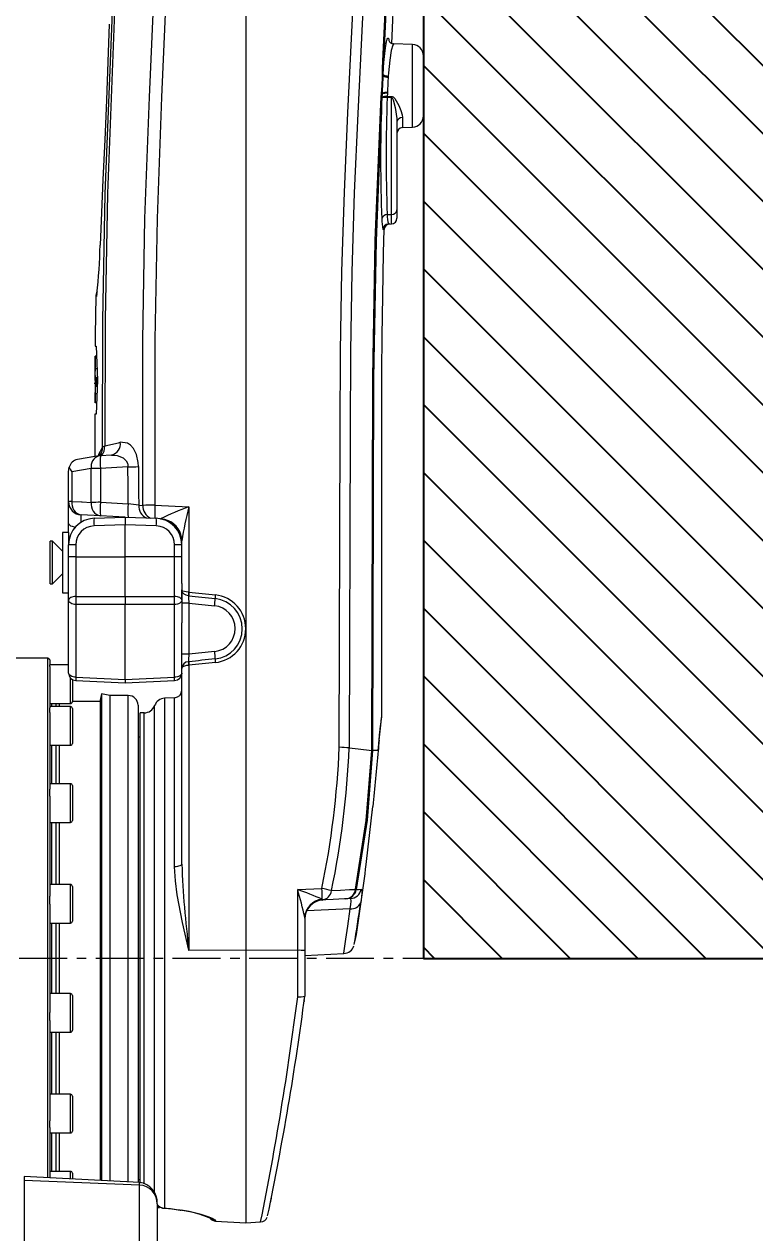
# Model space of a CAD drawing. Header units: millimetres. Extents: x -280 to 408, y 33 to 269.
# Drawn here: x 221.99 to 241.34, y 137.05 to 169.05 of the extents above; entities that cross this region are included whole.
import ezdxf

# ---------------------------------------------------------------- set-up
doc = ezdxf.new("R2010")
doc.units = ezdxf.units.MM
doc.linetypes.add('CENTERX2', pattern=[20.32, 12.7, -2.54, 2.54, -2.54])
doc.layers.add('FORMAT', color=7, linetype='Continuous')
doc.styles.add('SLDTEXTSTYLE0', font='TXT', dxfattribs={"width": 0.605})
doc.dimstyles.new('SLDDIMSTYLE1', dxfattribs={"dimtxt": 3.5, "dimasz": 3.5, "dimexe": 0, "dimexo": 0.0625, "dimgap": 0.875, "dimtad": 1, "dimtoh": 1, "dimlfac": 10, "dimrnd": 1e-09, "dimzin": 12, "dimdsep": 46, "dimtxsty": 'SLDTEXTSTYLE0', "dimsah": 1, "dimcen": 0.09, "dimadec": 0, "dimazin": 0, "dimtfac": 1, "dimtdec": 3, "dimtofl": 0, "dimtmove": 0, "dimatfit": 3, "dimfxl": 1, "dimfrac": 2, "dimtolj": 1, "dimtzin": 12, "dimarcsym": 0})

# ---------------------------------------------------------------- blocks, each defined once
blk = doc.blocks.new('*D16')
at = {"layer": 'FORMAT', "color": 7, "transparency": 16777216}
for p, q in [((249.964, 144.314), (249.964, 85.514)), ((214.964, 96.951), (214.964, 85.514)), ((214.964, 87.014), (249.964, 87.014))]:
    blk.add_line(p, q, dxfattribs=at)
for points in [[(214.964, 87.014), (218.464, 86.476), (218.464, 87.553)], [(249.964, 87.014), (246.464, 87.553), (246.464, 86.476)]]:
    blk.add_solid(points, dxfattribs=at)
at = {"layer": 'FORMAT', "color": 7, "transparency": 16777216, "insert": (228.454, 91.526), "char_height": 3.5, "attachment_point": 1, "style": 'SLDTEXTSTYLE0'}
blk.add_mtext('350', dxfattribs=at)

msp = doc.modelspace()

# ---------------------------------------------------------------- hatches: boundary and pattern name
at = {"layer": 'FORMAT'}
h = msp.add_hatch(dxfattribs=at)
h.set_pattern_fill('ANSI31', color=256, scale=0.4, angle=90, style=0)
h.paths.add_polyline_path([(249.964, 144.3144), (249.964, 203.3144), (232.564, 203.3144), (232.564, 144.3144)], flags=0)

# ---------------------------------------------------------------- linework, layer by layer
at = {"color": 7, "linetype": 'Continuous', "lineweight": 15}
for p, q in [((227.864, 198.5279), (227.864, 144.5279)), ((231.7624, 168.5263), (231.751, 168.53)), ((231.7723, 168.5279), (231.7588, 168.5284)), ((232.2745, 168.5104), (231.7723, 168.5279)), ((232.564, 168.2105), (232.564, 167.4144)), ((231.4772, 167.7071), (231.4805, 167.8826)), ((231.4772, 167.7071), (231.4928, 167.7129)), ((231.4775, 167.6754), (231.4772, 167.7071)), ((231.4928, 167.7129), (231.4913, 167.6794)), ((231.5018, 167.8789), (231.4928, 167.7129)), ((231.4775, 167.6754), (231.4913, 167.6794)), ((231.634, 167.676), (231.6316, 167.6456)), ((232.564, 167.4144), (232.564, 166.6182)), ((231.4358, 166.9435), (231.4445, 167.1085)), ((231.4445, 167.1085), (231.4447, 167.1127)), ((231.4447, 167.1127), (231.4536, 167.2112)), ((231.4536, 167.2112), (231.4559, 167.2333)), ((231.4536, 167.2112), (231.4684, 167.2007)), ((231.4559, 167.2333), (231.4696, 167.2247)), ((231.4638, 167.1035), (231.457, 166.9398)), ((231.4639, 167.1049), (231.4638, 167.1035)), ((231.4684, 167.2007), (231.4639, 167.1049)), ((231.4696, 167.2247), (231.4684, 167.2007)), ((231.6092, 167.2171), (231.6068, 167.1338)), ((231.6099, 167.2391), (231.6092, 167.2171)), ((231.7192, 164.0097), (231.7192, 167.1098)), ((231.864, 166.4592), (231.864, 164.1297)), ((232.0088, 166.3091), (232.2745, 166.3184)), ((231.606, 164.0066), (231.7192, 164.0097)), ((231.7192, 163.7593), (231.7192, 164.0097)), ((231.864, 164.1297), (231.864, 163.9092)), ((231.636, 163.7564), (231.7192, 163.7593)), ((223.8688, 160.5209), (223.8994, 160.5209)), ((223.8994, 160.5209), (223.9346, 159.6209)), ((223.8669, 160.2375), (223.866, 160.0047)), ((223.9098, 160.2557), (223.8673, 160.2557)), ((223.9229, 159.9198), (223.8685, 159.9198)), ((223.8808, 159.4586), (223.8812, 159.693)), ((223.8812, 159.693), (223.9012, 159.693)), ((223.9012, 159.693), (223.9008, 159.4586)), ((223.9318, 159.693), (223.9012, 159.693)), ((223.8644, 159.5277), (223.8641, 159.0209)), ((223.8643, 159.5277), (223.8643, 159.5458)), ((223.881, 159.6101), (223.8664, 159.6101)), ((223.9008, 159.4586), (223.8808, 159.4586)), ((223.9346, 159.6209), (223.8946, 158.7209)), ((223.9274, 159.4586), (223.9008, 159.4586)), ((223.8641, 159.2584), (223.8673, 159.2584)), ((223.8673, 159.2584), (223.8673, 159.0209)), ((223.9185, 159.2584), (223.8673, 159.2584)), ((223.908, 159.0209), (223.8673, 159.0209)), ((223.864, 158.7209), (223.864, 157.5997)), ((223.8946, 158.7209), (223.864, 158.7209)), ((224.0642, 157.8465), (224.0661, 157.8507)), ((223.9668, 157.6174), (223.3983, 157.5197)), ((223.864, 157.5997), (223.3983, 157.5197)), ((224.3038, 157.6392), (224.0058, 157.6219)), ((224.3133, 157.6409), (224.3042, 157.6399)), ((223.164, 156.4037), (223.164, 157.1946)), ((223.2539, 157.1925), (223.2539, 156.4118)), ((223.766, 156.385), (223.766, 157.2806)), ((224.7379, 157.327), (224.0078, 157.2846)), ((224.0078, 157.2846), (224.0078, 156.389)), ((223.164, 155.8313), (223.164, 156.4037)), ((224.0078, 156.389), (224.7431, 156.3505)), ((225.0227, 156.3139), (225.1336, 156.3081)), ((225.4529, 156.3118), (226.3535, 156.2646)), ((226.3535, 156.2646), (226.3535, 154.0096)), ((224.0078, 156.0274), (223.4957, 156.0542)), ((223.8396, 155.9646), (224.664, 155.9934)), ((224.6596, 155.9932), (224.0078, 156.0274)), ((224.664, 155.9934), (225.4884, 155.9646)), ((224.664, 155.9934), (224.664, 155.7935)), ((223.164, 155.5934), (223.004, 155.5934)), ((223.004, 155.5934), (223.004, 153.9934)), ((223.164, 155.5934), (223.164, 155.8313)), ((223.164, 155.5934), (223.164, 155.265)), ((224.664, 155.7935), (223.8396, 155.7647)), ((224.664, 154.9457), (224.664, 155.7935)), ((225.4884, 155.7647), (224.664, 155.7935)), ((222.739, 155.3584), (222.674, 155.3584)), ((222.674, 154.577), (222.674, 155.3584)), ((223.004, 155.0934), (222.739, 155.3584)), ((222.739, 154.577), (222.739, 155.3584)), ((223.357, 155.265), (223.164, 155.265)), ((223.164, 154.9457), (223.164, 155.265)), ((223.357, 155.265), (223.357, 154.9457)), ((225.971, 154.9457), (225.971, 155.265)), ((226.164, 155.265), (225.971, 155.265)), ((226.164, 154.2434), (226.164, 155.3703)), ((223.164, 153.7955), (223.164, 154.9457)), ((223.357, 154.9457), (223.164, 154.9457)), ((223.357, 154.9457), (223.357, 153.8979)), ((223.357, 154.9457), (224.664, 154.9457)), ((224.664, 153.8988), (224.664, 154.9457)), ((225.971, 154.9457), (224.664, 154.9457)), ((225.971, 153.8979), (225.971, 154.9457)), ((226.164, 154.9457), (225.971, 154.9457)), ((222.674, 154.2284), (222.674, 154.577)), ((222.739, 154.2284), (222.739, 154.577)), ((222.739, 154.2284), (223.004, 154.4934)), ((222.674, 154.2284), (222.739, 154.2284)), ((223.004, 153.9934), (223.164, 153.9934)), ((226.164, 154.2434), (226.164, 153.7955)), ((226.164, 153.813), (226.164, 154.071)), ((226.3535, 154.0096), (226.3407, 154.0102)), ((226.3535, 154.0096), (227.0529, 153.9361)), ((223.164, 151.8686), (223.164, 153.7955)), ((224.664, 153.6824), (223.357, 153.6837)), ((223.357, 153.6837), (223.357, 151.7569)), ((224.664, 153.8988), (224.664, 153.6824)), ((225.971, 153.6837), (224.664, 153.6824)), ((224.664, 151.6984), (224.664, 153.6824)), ((225.971, 151.7569), (225.971, 153.6837)), ((226.164, 153.7955), (226.164, 153.196)), ((226.3535, 153.7209), (226.164, 153.7209)), ((226.3471, 153.912), (226.3407, 153.9126)), ((226.3535, 153.7209), (226.3535, 152.3677)), ((226.164, 152.3677), (226.164, 153.196)), ((226.3535, 152.3677), (226.164, 152.3677)), ((226.164, 151.9893), (226.164, 152.3677)), ((222.614, 152.2644), (221.5121, 152.2644)), ((222.664, 152.2144), (222.614, 152.2644)), ((222.614, 138.508), (222.614, 152.2644)), ((222.664, 152.2144), (222.664, 152.0832)), ((223.164, 152.0832), (222.664, 152.0832)), ((222.664, 152.0406), (222.664, 152.0832)), ((222.664, 152.0406), (222.664, 150.9429)), ((226.3422, 152.1676), (226.3479, 152.1682)), ((226.3535, 152.0725), (226.3422, 152.0719)), ((227.0529, 152.146), (226.3535, 152.0725)), ((226.3535, 152.0725), (226.3535, 144.5255)), ((223.264, 151.6954), (223.264, 151.1112)), ((223.357, 151.7569), (224.664, 151.6984)), ((224.664, 151.6984), (225.971, 151.7569)), ((224.664, 151.6984), (224.664, 151.6103)), ((226.164, 146.8089), (226.164, 151.9893)), ((223.3551, 151.6688), (224.664, 151.6103)), ((224.664, 151.6103), (225.9729, 151.6688)), ((222.664, 151.0612), (223.214, 151.0612)), ((222.8274, 151.0612), (222.8274, 150.9783)), ((222.914, 151.0612), (222.914, 150.9783)), ((224.004, 151.1144), (223.264, 151.1144)), ((224.0334, 151.3144), (224.004, 151.1479)), ((224.004, 151.1479), (224.004, 140.5179)), ((224.2602, 151.2744), (224.0334, 151.3144)), ((224.0334, 151.3144), (224.0334, 140.4254)), ((224.744, 151.2744), (224.2602, 151.2744)), ((224.2602, 151.2744), (224.2602, 140.4476)), ((225.9745, 151.2153), (225.7094, 151.2015)), ((223.214, 150.9783), (222.664, 150.9783)), ((222.664, 150.8218), (222.664, 150.9429)), ((222.664, 150.8218), (222.664, 148.7936)), ((223.264, 150.9282), (223.264, 150.6437)), ((225.004, 151.0144), (225.004, 138.3828)), ((225.164, 150.8144), (225.064, 150.8144)), ((225.064, 138.3607), (225.064, 150.8144)), ((223.264, 150.6437), (223.264, 150.0062)), ((225.064, 150.1566), (225.004, 150.1913)), ((231.3908, 150.09), (231.3923, 150.1246)), ((222.664, 149.9563), (223.214, 149.9563)), ((222.8274, 149.9563), (222.8274, 148.9366)), ((222.914, 149.9563), (222.914, 148.9366)), ((231.1944, 149.8151), (231.2152, 149.8144)), ((231.2152, 149.8144), (231.2153, 149.8144)), ((231.3657, 149.8144), (231.2153, 149.8144)), ((223.214, 148.9366), (222.664, 148.9366)), ((223.264, 148.8866), (223.264, 148.4256)), ((222.664, 148.6124), (222.664, 148.7936)), ((222.664, 148.6124), (222.664, 145.9623)), ((223.264, 148.4256), (223.264, 147.9646)), ((231.19, 148.0333), (231.2213, 148.3353)), ((222.664, 147.9146), (223.214, 147.9146)), ((222.8274, 147.9146), (222.8274, 146.269)), ((222.914, 147.9146), (222.914, 146.269)), ((223.214, 146.269), (222.664, 146.269)), ((222.664, 145.7486), (222.664, 145.9623)), ((223.264, 146.219), (223.264, 145.5816)), ((229.2331, 146.1335), (229.8743, 146.1671)), ((229.2331, 144.5257), (229.2331, 146.1335)), ((222.664, 145.7486), (222.664, 142.8802)), ((229.8788, 145.8769), (229.8826, 145.8648)), ((229.8826, 145.8648), (229.8826, 145.859)), ((229.8826, 145.859), (229.8964, 145.8596)), ((230.6359, 145.8983), (230.5096, 145.8917)), ((223.264, 145.5816), (223.264, 145.297)), ((229.4226, 145.3762), (229.4198, 145.4058)), ((229.4226, 145.3762), (229.4226, 144.5197)), ((222.664, 145.247), (223.214, 145.247)), ((222.8274, 145.247), (222.8274, 143.3817)), ((222.914, 145.247), (222.914, 143.3817)), ((230.7319, 144.6799), (230.7668, 144.8245)), ((230.7707, 144.8373), (230.7711, 144.8395)), ((227.864, 144.5279), (226.3535, 144.5255)), ((227.864, 144.5279), (227.864, 137.3144)), ((229.2331, 144.5257), (227.864, 144.5279)), ((229.2331, 143.2982), (229.2331, 144.5257)), ((229.4226, 144.5197), (229.4226, 143.5754)), ((229.4226, 144.3856), (230.4571, 144.4398)), ((223.214, 143.3817), (222.664, 143.3817)), ((229.4226, 143.5754), (229.4226, 143.3144)), ((223.264, 143.3317), (223.264, 142.5447)), ((229.4071, 143.1969), (229.4159, 143.2635)), ((229.4226, 143.3144), (229.4226, 143.3141)), ((222.664, 142.6664), (222.664, 142.8802)), ((222.664, 142.6664), (222.664, 140.0164)), ((223.264, 142.5447), (223.264, 142.4097)), ((222.664, 142.3597), (223.214, 142.3597)), ((222.8274, 142.3597), (222.8274, 140.7142)), ((222.914, 142.3597), (222.914, 140.7142)), ((223.214, 140.7142), (222.664, 140.7142)), ((223.264, 140.6642), (223.264, 139.7772)), ((224.004, 140.5179), (224.004, 138.4352)), ((224.0334, 140.4254), (224.0334, 138.4336)), ((224.2602, 140.4476), (224.2602, 138.4218)), ((222.664, 139.8352), (222.664, 140.0164)), ((222.664, 139.8352), (222.664, 138.5054)), ((222.664, 139.6922), (223.214, 139.6922)), ((222.8274, 139.6922), (222.8274, 138.6725)), ((222.914, 139.6922), (222.914, 138.6725)), ((223.264, 139.7772), (223.264, 139.7422)), ((223.214, 138.6725), (222.664, 138.6725)), ((223.264, 138.6225), (223.264, 138.474)), ((225.047, 138.3805), (221.9878, 138.5408)), ((221.9878, 138.435), (221.9878, 136.7792)), ((225.0402, 138.3106), (221.9878, 138.435)), ((225.004, 138.4375), (225.064, 138.4721)), ((225.0402, 136.4114), (225.0402, 138.3106)), ((228.5339, 137.9682), (228.5164, 137.8812)), ((225.514, 137.8174), (225.514, 135.5398)), ((225.7094, 137.7013), (225.7104, 137.7012)), ((228.5159, 137.8792), (228.5129, 137.8644)), ((227.0596, 137.3565), (227.864, 137.3144)), ((227.864, 137.3144), (228.2524, 137.3347))]:
    msp.add_line(p, q, dxfattribs=at)
at = {"color": 8, "linetype": 'Continuous', "lineweight": 15}
for p, q in [((232.2745, 167.4144), (232.2745, 168.5104)), ((232.2745, 166.3184), (232.2745, 167.4144)), ((232.0088, 166.5733), (232.0088, 166.3091)), ((231.5242, 163.612), (231.4914, 163.6108)), ((223.214, 151.0612), (223.214, 151.7363)), ((222.714, 151.0612), (222.714, 150.9783)), ((224.744, 138.3964), (224.744, 151.2744)), ((225.7094, 151.2015), (225.7094, 137.7013)), ((225.9745, 146.7387), (225.9745, 151.2153)), ((223.214, 150.6628), (223.214, 150.9783)), ((225.164, 138.3462), (225.164, 150.8144)), ((225.4446, 138.0745), (225.4446, 151.0081)), ((223.214, 149.9563), (223.214, 150.6628)), ((222.714, 149.9563), (222.714, 148.9366)), ((223.214, 148.4256), (223.214, 148.9366)), ((223.214, 147.9146), (223.214, 148.4256)), ((222.714, 147.9146), (222.714, 146.269)), ((223.214, 145.5625), (223.214, 146.269)), ((230.6257, 145.628), (229.4787, 145.5709)), ((230.9035, 145.787), (230.9, 145.7629)), ((223.214, 145.247), (223.214, 145.5625)), ((222.714, 145.247), (222.714, 143.3817)), ((223.214, 142.5094), (223.214, 143.3817)), ((223.214, 142.3597), (223.214, 142.5094)), ((222.714, 142.3597), (222.714, 140.7142)), ((223.214, 139.7311), (223.214, 140.7142)), ((222.714, 139.6922), (222.714, 138.6725)), ((223.214, 139.6922), (223.214, 139.7311)), ((223.214, 138.4766), (223.214, 138.6725)), ((221.9878, 138.5408), (221.9878, 138.435)), ((227.0596, 137.3673), (227.0596, 137.3565))]:
    msp.add_line(p, q, dxfattribs=at)
at = {"color": 7, "linetype": 'Continuous', "lineweight": 15, "flags": 128}
for points in [[(231.7528, 201.1802), (231.7515, 200.5925), (231.7464, 198.1937), (231.7298, 190.8355), (231.7113, 187.156), (231.6304, 183.4777), (231.4455, 179.2784), (231.235, 175.0803), (230.8267, 166.6833), (230.7341, 164.5871), (230.6672, 162.49), (230.6334, 160.3906), (230.6219, 158.2909), (230.5961, 149.8852)], [(230.3344, 149.9022), (230.3601, 158.2974), (230.3716, 160.3989), (230.4054, 162.5001), (230.4724, 164.6016), (230.5652, 166.7022), (230.9733, 175.0974), (231.1838, 179.2947), (231.3686, 183.4932), (231.4358, 186.133), (231.4616, 188.7738), (231.469, 191.4148), (231.4867, 199.3396)], [(225.1336, 156.3081), (225.1272, 160.6841), (225.1875, 163.9025), (225.3067, 167.1199), (225.4485, 170.3365), (225.5013, 171.5403), (225.6071, 173.9478), (225.8281, 178.7604), (226.0168, 183.5742), (226.0763, 187.016), (226.0798, 190.4585)], [(226.4002, 190.4696), (226.3965, 187.0194), (226.3367, 183.5699), (226.1478, 178.754), (225.9266, 173.9392), (225.8207, 171.5316), (225.7678, 170.3278), (225.6261, 167.1154), (225.5069, 163.9022), (225.4466, 160.688), (225.4529, 156.3118)], [(224.0642, 157.8465), (224.0713, 161.203), (224.1375, 164.5587), (224.3258, 169.3789), (224.5381, 174.1981), (224.7426, 179.0131), (224.8708, 182.3802), (224.9577, 185.7487), (224.9857, 189.1178)], [(225.0436, 189.0817), (225.0446, 188.638), (225.0148, 185.4299), (224.9259, 182.2225), (224.8005, 179.0163), (224.5961, 174.2012), (224.3838, 169.3822), (224.1955, 164.5622), (224.1294, 161.2232), (224.1222, 157.8834)], [(231.4805, 167.8826), (231.9048, 176.8006), (232.1042, 181.0028), (232.1962, 183.1042), (232.2597, 185.2071)], [(232.281, 185.2038), (232.2176, 183.1014), (232.1256, 180.9998), (231.9261, 176.7969), (231.5018, 167.8789)], [(231.7271, 168.5388), (231.7361, 168.7385), (231.7831, 169.7872)], [(224.236, 169.0484), (224.2034, 168.0475), (224.1655, 167.0332), (224.1207, 165.9827), (224.0739, 164.9332), (224.0364, 164.0634), (224.0006, 163.1996)], [(231.6463, 168.6416), (231.6468, 168.6399), (231.6496, 168.6142)], [(231.6316, 167.6456), (231.6215, 167.5211), (231.6099, 167.2391)], [(231.6068, 167.1338), (231.6696, 167.1342), (231.7192, 167.1345)], [(231.7192, 167.1098), (231.6696, 167.1095), (231.6068, 167.1091)], [(231.7192, 167.1345), (231.738, 167.1316), (231.7603, 167.1206), (231.8043, 167.0782), (231.9127, 166.8955), (231.9672, 166.7668), (232.0013, 166.6461), (232.0088, 166.5733)], [(231.7192, 167.1098), (231.7246, 167.1088), (231.7286, 167.1066), (231.7397, 167.0944), (231.7618, 167.0472), (231.816, 166.8418), (231.8602, 166.5494), (231.864, 166.4592)], [(231.1941, 149.8163), (231.2242, 159.6906), (231.2874, 163.3173), (231.4358, 166.9435)], [(231.457, 166.9398), (231.3086, 163.3159), (231.2454, 159.6878), (231.2152, 149.8144)], [(231.464, 150.7383), (231.464, 151.102), (231.464, 152.2832), (231.464, 153.3577), (231.464, 154.3257), (231.464, 155.1872), (231.464, 155.7893), (231.464, 156.3256), (231.464, 156.7961), (231.464, 157.2019), (231.464, 157.623), (231.464, 158.2552), (231.464, 158.9952), (231.4649, 159.8422), (231.4712, 160.7941), (231.4853, 161.8507), (231.5089, 162.9912), (231.5267, 163.6116)], [(223.9162, 161.936), (223.9136, 161.9193), (223.9138, 161.92)], [(223.8874, 161.8413), (223.8715, 160.8222), (223.8702, 160.5209)], [(223.8669, 160.2375), (223.8672, 160.2543), (223.8673, 160.2557)], [(224.0661, 157.8507), (224.0717, 157.8568), (224.1222, 157.8834)], [(224.1222, 157.8834), (224.4884, 157.9665), (224.535, 157.977)], [(225.0173, 157.3343), (225.0113, 157.4428), (224.9646, 157.653), (224.8822, 157.8163), (224.8056, 157.902), (224.7212, 157.9573), (224.535, 157.977)], [(224.0136, 157.6674), (223.9966, 157.6381), (223.9796, 157.6195)], [(223.164, 157.1946), (223.164, 157.1956), (223.1812, 157.3181)], [(223.766, 157.2806), (223.51, 157.2366), (223.2539, 157.1925)], [(224.7431, 156.3505), (224.7404, 156.8449), (224.7379, 157.327)], [(225.0173, 157.3343), (225.021, 156.6347), (225.0227, 156.3139)], [(223.2539, 156.4118), (223.51, 156.3984), (223.5275, 156.3975), (223.766, 156.385)], [(226.3407, 154.0102), (226.283, 154.0156), (226.235, 154.0255), (226.1954, 154.0398), (226.1689, 154.0587), (226.164, 154.0707), (226.164, 154.071)], [(226.3407, 153.9126), (226.2777, 153.9284), (226.2244, 153.9598), (226.1859, 154.0021), (226.1709, 154.0323), (226.1663, 154.0489), (226.1648, 154.0582), (226.164, 154.0703), (226.164, 154.071)], [(223.357, 153.8979), (223.319, 153.8953), (223.2827, 153.8891), (223.2493, 153.8794), (223.2201, 153.8667), (223.1963, 153.8513), (223.1786, 153.8339), (223.1677, 153.8151), (223.164, 153.7955)], [(223.357, 153.6837), (223.319, 153.6865), (223.2827, 153.6933), (223.2493, 153.7039), (223.2201, 153.7178), (223.1963, 153.7346), (223.1786, 153.7536), (223.1677, 153.7742), (223.164, 153.7955)], [(223.357, 153.8979), (223.7567, 153.8981), (224.664, 153.8988)], [(224.664, 153.8988), (225.0637, 153.8985), (225.971, 153.8979)], [(226.164, 153.7955), (226.1603, 153.8151), (226.1494, 153.8339), (226.1317, 153.8513), (226.1079, 153.8667), (226.0787, 153.8794), (226.0454, 153.8891), (226.009, 153.8953), (225.971, 153.8979)], [(226.164, 153.7955), (226.1603, 153.7742), (226.1494, 153.7536), (226.1317, 153.7346), (226.1079, 153.7178), (226.0787, 153.7039), (226.0454, 153.6933), (226.009, 153.6865), (225.971, 153.6837)], [(226.3422, 152.0719), (226.2859, 152.0651), (226.2392, 152.0526), (226.1919, 152.0294), (226.1723, 152.0112), (226.1674, 152.0032), (226.1651, 151.9972), (226.1644, 151.9938), (226.1641, 151.9919), (226.164, 151.9908), (226.164, 151.9901), (226.164, 151.9898), (226.164, 151.9897), (226.164, 151.9896), (226.164, 151.9893)], [(223.357, 151.7569), (223.319, 151.7597), (223.2827, 151.7665), (223.2493, 151.777), (223.2201, 151.7909), (223.1963, 151.8077), (223.1786, 151.8267), (223.1677, 151.8473), (223.164, 151.8686)], [(226.164, 151.8686), (226.1603, 151.8473), (226.1494, 151.8267), (226.1317, 151.8077), (226.1079, 151.7909), (226.0787, 151.777), (226.0454, 151.7665), (226.009, 151.7597), (225.971, 151.7569)], [(231.4214, 150.3767), (231.4227, 150.3881), (231.4375, 150.513)], [(231.3657, 149.8144), (231.3788, 149.9841), (231.3923, 150.1246)], [(231.389, 150.0855), (231.4051, 150.2332), (231.4214, 150.3767)], [(230.5961, 149.8852), (230.8387, 149.8572), (231.1941, 149.8163)], [(230.7664, 146.1422), (231.0484, 147.9655), (231.1941, 149.8151)], [(231.2153, 149.8144), (231.0708, 147.9721), (230.7871, 146.1356)], [(231.1904, 148.0334), (231.2132, 148.2447), (231.2208, 148.3355)], [(226.164, 146.8089), (226.1604, 146.7956), (226.1498, 146.7829), (226.1325, 146.771), (226.1091, 146.7605), (226.0805, 146.7518), (226.0477, 146.7451), (226.012, 146.7407), (225.9745, 146.7387)], [(226.3535, 144.5255), (226.3523, 144.5306), (226.1804, 145.2616), (226.0394, 145.9965), (225.9929, 146.3682), (225.9745, 146.7387)], [(230.1306, 146.1066), (230.3673, 146.1199), (230.6039, 146.1331), (230.7309, 146.1402), (230.7664, 146.1422)], [(230.7871, 146.1356), (230.8421, 146.1385), (230.9141, 146.1424)], [(230.9141, 146.1424), (230.9188, 146.141), (230.9286, 146.114), (230.9306, 146.0512), (230.9228, 145.9412), (230.9035, 145.787)], [(230.5096, 145.8917), (230.4742, 145.8898), (230.1755, 145.8742), (229.9762, 145.8637), (229.8964, 145.8596)], [(230.6257, 145.628), (230.645, 145.7414), (230.6535, 145.8292), (230.6408, 145.8973), (230.6359, 145.8983)], [(229.4071, 143.1969), (229.4036, 143.1709), (229.4035, 143.1703)], [(225.7104, 137.7012), (225.842, 137.6884), (226.144, 137.6482)], [(228.5125, 137.8623), (228.5126, 137.8625), (228.5129, 137.8644)], [(226.9126, 137.4347), (226.9168, 137.4328), (226.9378, 137.4217), (226.9376, 137.4218)], [(226.9903, 137.4163), (227.0418, 137.3869), (227.0596, 137.3673)]]:
    msp.add_lwpolyline(points, dxfattribs=at)
at = {"color": 8, "linetype": 'Continuous', "lineweight": 15, "flags": 128}
for points in [[(231.5018, 167.8789), (231.5311, 168.1913), (231.5312, 168.1919), (231.5503, 168.3495), (231.5698, 168.4807), (231.5887, 168.5811), (231.6065, 168.6487), (231.6223, 168.6813), (231.6359, 168.6784), (231.6463, 168.6416)], [(231.772, 168.5153), (231.7507, 168.4965), (231.7139, 168.3485), (231.6753, 168.0939), (231.6409, 167.7613), (231.634, 167.676)], [(231.7609, 168.519), (231.7523, 168.5299), (231.7497, 168.5278)], [(223.8997, 161.8414), (223.906, 161.8979), (223.914, 161.9281)], [(223.8997, 161.8414), (223.8888, 161.841), (223.8924, 161.8412)], [(223.9134, 161.9021), (223.9077, 161.8642), (223.8997, 161.8414)], [(224.3042, 157.6334), (224.4482, 157.6303), (224.6113, 157.5646), (224.6922, 157.4853), (224.7245, 157.4215), (224.7347, 157.3813), (224.7379, 157.327)], [(225.8121, 155.902), (225.7135, 155.9359), (225.602, 155.9531)], [(223.164, 155.8313), (223.1703, 155.8098), (223.1889, 155.789), (223.2192, 155.7698), (223.2601, 155.7528), (223.3101, 155.7386), (223.3425, 155.7319)], [(231.3923, 150.1246), (231.4147, 150.3253), (231.4336, 150.4888), (231.4485, 150.6149), (231.4586, 150.699), (231.4634, 150.7389), (231.4634, 150.7383)], [(230.4563, 144.4552), (230.4563, 144.4551), (230.4749, 144.5755), (230.5119, 144.8202), (230.5624, 145.1678), (230.6257, 145.628)], [(225.0402, 138.3106), (225.0446, 138.3665), (225.0458, 138.3777)], [(225.7019, 137.6939), (225.703, 137.694), (225.705, 137.6952), (225.7072, 137.6976), (225.7094, 137.7013)], [(225.7104, 137.7012), (225.7084, 137.6975), (225.7065, 137.695), (225.7047, 137.6939), (225.7036, 137.6938)]]:
    msp.add_lwpolyline(points, dxfattribs=at)
at = {"color": 7, "linetype": 'Continuous', "lineweight": 15}
for centre, radius, start, end in [((231.764, 168.6528), 0.1227, 198.06111, 273.10279), ((232.264, 168.2105), 0.3, 0, 88), ((231.4703, 167.7634), 0.1197, 74.77588, 85.11832), ((231.6244, 167.9272), 0.2514, 238.45821, 272.20918), ((227.2641, 167.6597), 4.2135, 354.19231, 0.21411), ((261.7682, 166.0066), 30.3231, 176.83759, 177.69775), ((231.6276, 167.9368), 0.2912, 242.10573, 270.80488), ((231.4285, 167.0067), 0.103, 69.99521, 81.10591), ((231.4282, 167.0448), 0.07, 59.32439, 76.30551), ((231.5578, 166.5334), 0.5778, 85.13591, 99.36885), ((231.5767, 166.914), 0.2218, 82.20542, 120.59309), ((231.5744, 166.9028), 0.3162, 83.6741, 109.5805), ((231.5761, 166.8759), 0.3648, 84.69268, 106.97857), ((268.8578, 165.5476), 37.2837, 177.59953, 182.36882), ((235.8384, 167.1215), 4.2316, 179.83339, 180.16661), ((235.9673, 167.1221), 4.248, 179.83371, 180.16629), ((271.3301, 165.4742), 39.9, 177.89491, 182.27384), ((231.4253, 166.82), 0.1239, 75.18753, 85.17042), ((231.9969, 166.4394), 0.1344, 84.94011, 171.54033), ((232.264, 166.6182), 0.3, 272, 0), ((232.014, 166.1592), 0.15, 92, 180), ((232.6058, 163.8713), 1.1445, 179.00786, 193.15776), ((231.6002, 163.8657), 0.141, 87.63509, 169.60492), ((232.527, 163.9901), 0.9211, 178.97848, 194.69822), ((231.7286, 164.1458), 0.1364, 266.06635, 353.24458), ((231.714, 163.9092), 0.15, 272, 0), ((231.6413, 163.6066), 0.1499, 92.01973, 178.37743), ((231.6754, 163.6077), 0.15, 92.00441, 178.79532), ((209.7051, 163.5089), 14.2989, 353.548, 358.76086), ((224.1851, 161.8359), 0.3, 152.54045, 178.72793), ((242.1176, 159.8439), 18.2526, 179.35353, 179.94981), ((217.099, 159.9655), 6.7677, 359.3424, 0.71399), ((209.7962, 160.0366), 14.0728, 359.5244, 0.89196), ((273.6236, 159.3517), 49.7597, 179.54689, 179.77645), ((172.9851, 160.0898), 50.8815, 359.61186, 359.77257), ((167.3851, 160.1574), 56.484, 359.44482, 359.75895), ((261.8376, 159.1933), 37.9735, 179.37115, 179.90185), ((223.7532, 157.8403), 0.3131, 315.6501, 1.90901), ((223.4526, 157.2433), 0.2815, 101.11651, 164.58891), ((224.0261, 157.2725), 0.35, 93.32802, 99.75539), ((223.6819, 157.5242), 0.5415, 202.36479, 217.76729), ((224.0033, 150.2383), 7.0463, 89.96308, 91.92945), ((224.7261, 163.1867), 5.8597, 270.11562, 272.84888), ((223.2417, 156.0446), 0.3674, 88.1006, 102.21178), ((223.514, 156.4037), 0.35, 180, 267), ((223.5633, 156.3605), 0.3137, 170.5781, 257.54502), ((224.0755, 156.3337), 0.3137, 170.5785, 257.54462), ((224.0038, 149.3124), 7.0766, 89.96729, 91.92524), ((225.7012, 156.2082), 1.703, 173.90549, 186.09451), ((224.088, 150.2583), 6.1273, 81.22484, 83.86212), ((225.3983, 147.4292), 8.8828, 89.64814, 91.70797), ((228.1123, 150.9584), 5.5901, 108.33809, 116.68406), ((234.4174, 154.0885), 8.3523, 164.89755, 171.17204), ((223.864, 155.265), 0.7, 92, 180), ((225.2733, 155.8646), 1.4372, 176.01268, 183.98732), ((225.464, 155.265), 0.7, 360, 88), ((224.0547, 155.8646), 1.4372, 356.01268, 3.98732), ((225.564, 155.345), 0.6, 0, 87), ((225.5781, 155.3648), 0.586, 0.53178, 66.45792), ((223.857, 155.265), 0.5, 92, 180), ((225.471, 155.265), 0.5, 360, 88), ((226.7286, 153.9614), 0.3909, 172.83232, 187.16768), ((227.1742, 153.9068), 0.8271, 172.86059, 179.64), ((227.8643, 153.8341), 0.8178, 172.83244, 179.70594), ((226.9588, 153.041), 0.9, 276, 84), ((227.7526, 153.7908), 4.3969, 178.60458, 181.39542), ((221.5786, 153.7908), 4.3937, 358.60359, 1.39641), ((228.163, 153.9379), 1.8224, 180.7944, 186.83975), ((225.3591, 153.8566), 1.6875, 352.92222, 359.37709), ((226.9704, 153.0438), 0.6082, 276.16432, 84.02633), ((226.9627, 153.0399), 0.8027, 276.04156, 84.00662), ((227.3451, 152.211), 1.0038, 171.0205, 182.47379), ((225.8186, 152.2697), 1.2288, 358.69291, 7.92557), ((226.3467, 151.9849), 0.1828, 91.42348, 178.63376), ((226.6306, 152.1198), 0.2923, 170.57128, 189.42872), ((226.9691, 152.157), 0.6213, 178.96729, 187.82301), ((227.6776, 152.2312), 0.6305, 179.05434, 187.77387), ((223.364, 151.8686), 0.2, 180, 267.44093), ((225.964, 151.8686), 0.2, 272.55907, 0), ((225.964, 151.4151), 0.2, 273, 0), ((223.214, 151.1112), 0.05, 270, 360), ((224.744, 151.0144), 0.26, 0, 90), ((225.7251, 150.9019), 0.3, 93, 159.25697), ((223.214, 150.9283), 0.05, 0, 90), ((225.164, 151.1144), 0.3, 270, 339.25697), ((175.4247, 156.834), 56.3697, 353.12449, 353.79202), ((237.7546, 149.3966), 6.4014, 173.78216, 176.41906), ((223.214, 150.0063), 0.05, 270, 360), ((207.0279, 150.8813), 23.3276, 348.34114, 357.59455), ((207.0128, 150.8754), 23.6045, 348.34443, 357.59568), ((230.1803, 145.5093), 4.3956, 84.56605, 87.98247), ((500.0769, 122.6966), 270.0753, 174.237986, 174.552614), ((231.3612, 149.8121), 0.00502, 349.81377, 26.57604), ((223.214, 148.8866), 0.05, 0, 90), ((223.214, 147.9646), 0.05, 270, 0), ((118.6344, 160.4238), 113.2355, 353.0901, 353.71801), ((251.5235, 147.7643), 25.3774, 182.15759, 187.33236), ((183.2813, 152.5553), 48.1116, 350.75313, 353.13027), ((223.214, 146.219), 0.05, 0, 90), ((219.058, 143.1355), 10.6076, 12.35849, 16.41747), ((226.8917, 139.3016), 7.222, 65.56776, 71.08294), ((229.1777, 142.6431), 3.5923, 74.61848, 78.81962), ((227.1803, 145.9794), 2.7005, 357.82397, 3.98604), ((229.8496, 146.1399), 0.2829, 276.68804, 353.2372), ((230.4857, 146.173), 0.2824, 274.86108, 353.72129), ((230.4934, 146.19), 0.2987, 273.11009, 349.51191), ((230.6199, 146.1972), 0.2993, 273.05743, 349.45323), ((230.7336, 146.0026), 0.1434, 68.06696, 76.77881), ((229.9336, 145.3643), 0.5155, 96.09911, 175.37985), ((229.9226, 145.3602), 0.5, 93, 180), ((229.9226, 145.3606), 0.5, 94.58945, 179.99816), ((229.9068, 145.3757), 0.4842, 142.55841, 179.93), ((230.6614, 145.8879), 0.2623, 262.18322, 337.371), ((182.296, 152.7697), 49.1065, 350.518, 351.79675), ((223.214, 145.297), 0.05, 270, 360), ((229.2787, 142.996), 1.5304, 84.60634, 91.71014), ((230.4474, 144.7317), 0.2887, 271.7851, 342.74891), ((223.214, 143.3317), 0.05, 0, 90), ((150.109, 153.7518), 79.9975, 348.27599, 352.502967), ((229.292, 143.732), 0.4378, 262.25881, 287.34416), ((223.214, 142.4097), 0.05, 270, 0), ((223.214, 140.6642), 0.05, 0, 90), ((223.214, 139.7422), 0.05, 270, 0), ((223.214, 138.6225), 0.05, 0, 90), ((225.0208, 137.8178), 0.4932, 359.94279, 87.75287), ((224.9775, 137.8476), 0.5374, 356.77877, 82.671), ((225.7045, 137.9399), 0.2427, 218.3156, 269.48609), ((225.5721, 138.0145), 0.3002, 258.8445, 269.99675), ((225.3457, 132.9448), 4.7618, 80.60173, 85.69025), ((225.8011, 134.817), 2.8438, 67.03405, 83.50365), ((225.7203, 134.4424), 3.2337, 66.87529, 82.47125), ((227.0701, 137.5563), 0.2, 218.9464, 267), ((228.2457, 137.5297), 0.1939, 272.03, 339.82829)]:
    msp.add_arc(centre, radius, start, end, dxfattribs=at)
at = {"color": 8, "linetype": 'Continuous', "lineweight": 15}
for centre, radius, start, end in [((225.1228, 157.1546), 1.2647, 146.83038, 158.71984), ((223.7223, 157.842), 0.3419, 329.1006, 0.75688), ((223.7743, 157.857), 0.3489, 316.89623, 4.33596), ((224.2202, 157.9428), 0.3166, 287.10637, 6.19507), ((224.054, 157.3372), 0.2935, 107.28508, 191.11408), ((225.5437, 157.4623), 1.5461, 174.07584, 186.60072), ((226.7144, 156.1608), 1.9804, 174.50294, 184.9266), ((225.3666, 156.2905), 0.3446, 176.10777, 246.85133), ((225.4785, 156.2849), 0.3457, 176.16273, 245.65708), ((228.4351, 156.0996), 2.9897, 175.92995, 182.56202), ((224.5707, 151.6859), 1.2157, 176.65579, 180.80649), ((224.7586, 151.686), 1.2145, 359.19188, 3.34681), ((229.9205, 145.3644), 0.5019, 94.32869, 142.48151), ((145.6663, 153.9895), 84.2479, 348.600545, 352.709348), ((225.7253, 137.9893), 0.2884, 222.89398, 266.84736), ((225.6787, 138.0098), 0.2955, 236.12456, 251.83993), ((226.1277, 137.671), 0.028, 261.12576, 305.55958), ((226.9927, 137.598), 0.1818, 243.29753, 269.23384), ((227.0701, 137.5671), 0.2001, 224.85307, 267.01408)]:
    msp.add_arc(centre, radius, start, end, dxfattribs=at)
for centre, major_axis, ratio, start_param, end_param in [((223.514, 155.5526), (-0.0183, 0.5016), 0.0259076, 6.2808756, 7.197657), ((225.564, 155.345), (0.6, 0), 0.4379735, 0, 0.208837)]:
    msp.add_ellipse(centre, major_axis=major_axis, ratio=ratio, start_param=start_param, end_param=end_param, dxfattribs=at)
at = {"color": 7, "linetype": 'Continuous', "lineweight": 15}
for centre, major_axis, ratio, start_param, end_param in [((255.1498, 150.9805), (92.9407, -9.7679), 0.00107, 4.3974095, 4.4053134), ((255.1603, 150.9805), (92.9518, -9.768), 0.0032098, 4.3976272, 4.405314), ((215.7087, 150.9489), (94.3454, 9.9177), 0.0031623, 1.4501143, 1.4573946), ((215.6982, 150.9489), (94.3552, 9.9177), 0.001054, 1.450115, 1.457577)]:
    msp.add_ellipse(centre, major_axis=major_axis, ratio=ratio, start_param=start_param, end_param=end_param, dxfattribs=at)
at = {"layer": 'FORMAT', "color": 7}
for p, q in [((232.564, 203.3144), (232.564, 144.3144)), ((232.564, 144.3144), (249.964, 144.3144))]:
    msp.add_line(p, q, dxfattribs=at)
at = {"layer": 'FORMAT', "color": 7, "linetype": 'CENTERX2', "lineweight": 0, "ltscale": 0.1}
msp.add_line((237.3499, 144.3144), (187.9423, 144.3144), dxfattribs=at)

# ---------------------------------------------------------------- dimensions: what is measured, and where the dimension line sits
at = {"layer": 'FORMAT', "color": 7}
dim = msp.add_linear_dim(base=(249.964, 87.0144), p1=(214.964, 96.951), p2=(249.964, 144.3144), dimstyle='SLDDIMSTYLE1', dxfattribs=at)
dim.commit()
dim.dimension.update_dxf_attribs({"geometry": '*D16', "text_midpoint": (232.464, 87.0144), "dimtype": 160})

doc.saveas('drawing.dxf')
